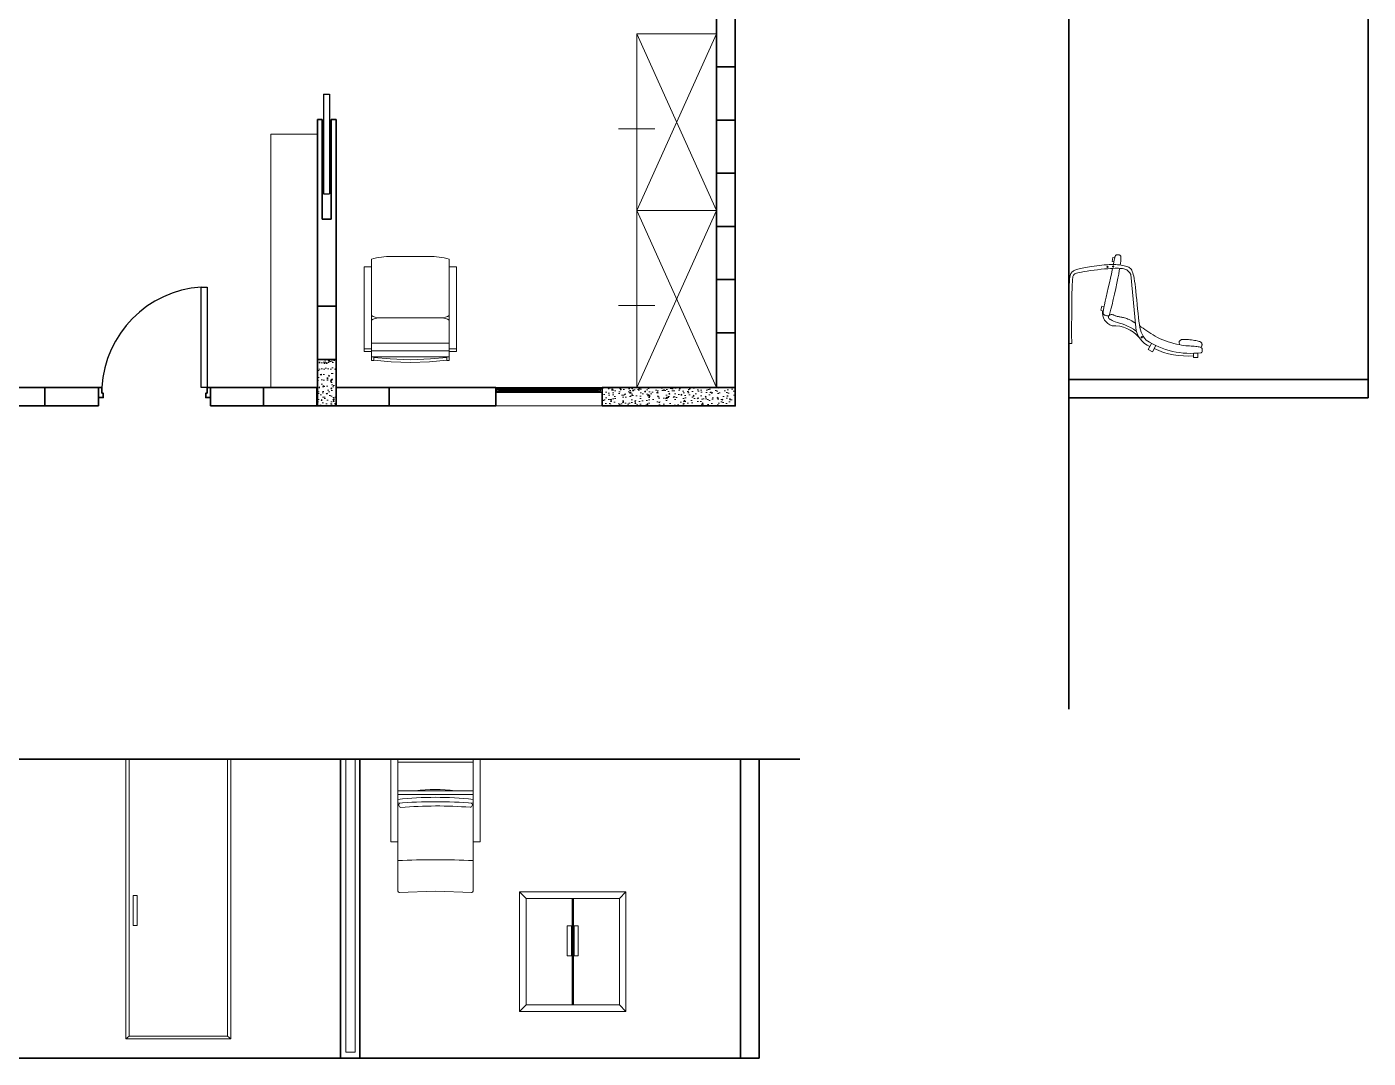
# Model space of a CAD drawing. Header units: inches. Extents: x 140.5 to 186.8, y 19 to 37.2.
# Drawn here: x 149.26 to 159.35, y 18.97 to 26.73 of the extents above; entities that cross this region are included whole.
import ezdxf

# ---------------------------------------------------------------- set-up
doc = ezdxf.new("R2010")
doc.units = ezdxf.units.IN
doc.header["$MEASUREMENT"] = 0
for name, color, linetype, lineweight in [('A-DOOR-FULL', 4, 'Continuous', 25), ('A-ELEV-PATT', 8, 'Continuous', 18), ('A-FLOR-PATT', 8, 'Continuous', 18), ('A-FURN', 8, 'Continuous', 18), ('A-GLAZ-FULL', 4, 'Continuous', 25), ('A-WALL-FULL', 7, 'Continuous', 35), ('costruzioni', 2, 'Continuous', 35)]:
    doc.layers.add(name, color=color, linetype=linetype, lineweight=lineweight)

# ---------------------------------------------------------------- blocks, each defined once
blk = doc.blocks.new('porta scorrevole')
at = {"layer": 'A-DOOR-FULL'}
for p, q in [((113.376, -84.257), (113.376, -85.007)), ((113.376, -84.257), (113.421, -84.257)), ((113.421, -84.257), (113.421, -85.007)), ((113.376, -85.007), (113.421, -85.007))]:
    blk.add_line(p, q, dxfattribs=at)
blk = doc.blocks.new('A$C08E36EE4')
for p, q in [((-27.99, 59.11), (-28.57, 59.11)), ((4.57, 59.11), (5.14, 59.11)), ((-28.57, 55.8), (-11.71, 55.8)), ((5.14, 55.8), (-11.71, 55.8)), ((-25.36, 44.89), (-11.71, 44.89)), ((1.93, 44.89), (-11.71, 44.89)), ((-19.81, 18.25), (-11.55, 18.25)), ((-3.62, 18.25), (-11.88, 18.25))]:
    blk.add_line(p, q)
for points in [[(-27.58, 63.25), (-20.05, 63.87), (-11.71, 64.24)], [(4.15, 63.25), (-3.38, 63.87), (-11.71, 64.24)], [(-28.57, 61.76), (-28.57, 19.4)], [(-11.71, 59.11), (-27.99, 59.11)], [(-27.98, 61.76), (-11.71, 61.76)], [(-27.58, 62.09), (-20.42, 62.69), (-11.71, 63.08)], [(4.15, 62.09), (-3.01, 62.69), (-11.71, 63.08)], [(4.55, 61.76), (-11.71, 61.76)], [(-11.71, 59.11), (4.57, 59.11)], [(5.14, 61.76), (5.14, 19.4)]]:
    blk.add_lwpolyline(points)
for points in [[(-31.71, 22.71), (-28.57, 22.71), (-28.57, 59.44), (-31.71, 59.44)], [(-31.71, 59.44), (-28.57, 59.44), (-28.57, 58.26), (-31.71, 58.26)], [(-28.57, 63.41), (-27.58, 63.41), (-27.58, 61.76), (-28.57, 61.76)], [(5.14, 63.41), (4.15, 63.41), (4.15, 61.76), (5.14, 61.76)], [(8.29, 22.71), (5.14, 22.71), (5.14, 59.44), (8.29, 59.44)], [(8.29, 59.44), (5.14, 59.44), (5.14, 58.26), (8.29, 58.26)]]:
    blk.add_lwpolyline(points, close=True)
for centre, radius, start, end in [((-25.08, 51.44), 6.56, 237.88624, 267.55765), ((-25.08, 38.33), 6.56, 92.44235, 122.11376), ((1.65, 51.44), 6.56, 272.44235, 302.11376), ((1.65, 38.33), 6.56, 57.88624, 87.55765), ((-20.57, 46.26), 28.02, 253.41211, 271.55674), ((-2.86, 46.26), 28.02, 268.44326, 286.58789)]:
    blk.add_arc(centre, radius, start, end)
blk = doc.blocks.new('poltrona frontale')
at = {"layer": 'A-FURN'}
for p, q in [((19.405, 1.59), (19.121, 1.59)), ((19.121, 1.569), (19.405, 1.569)), ((19.405, 1.59), (19.689, 1.59)), ((19.689, 1.569), (19.405, 1.569))]:
    blk.add_line(p, q, dxfattribs=at)
for points in [[(19.121, 1.819), (19.121, 2.561)], [(19.133, 2.571), (19.405, 2.56)], [(19.677, 2.571), (19.405, 2.56)], [(19.689, 1.819), (19.689, 2.561)]]:
    blk.add_lwpolyline(points, dxfattribs=at)
for points in [[(19.069, 2.19), (19.121, 2.19), (19.121, 1.568), (19.069, 1.568)], [(19.741, 2.19), (19.689, 2.19), (19.689, 1.568), (19.741, 1.568)], [(19.689, 1.833), (19.121, 1.833), (19.121, 1.805), (19.689, 1.805)]]:
    blk.add_lwpolyline(points, close=True, dxfattribs=at)
for centre, radius, start, end in [((19.134, 2.558), 0.0136, 84.7605, 167.239), ((19.675, 2.558), 0.0136, 12.761, 95.2395), ((19.4, 7.997), 5.673, 267.1838, 272.9169), ((19.145, 1.912), 0.0173, 91.5896, 233.4658), ((19.395, 5.108), 3.188, 265.491, 274.8472), ((19.663, 1.912), 0.0184, 309.0847, 84.7296), ((19.406, 5.471), 3.583, 265.4461, 269.9874), ((19.405, 4.481), 2.626, 263.7977, 276.2023), ((19.404, 5.471), 3.583, 270.0126, 274.5539), ((19.407, 3.028), 1.232, 263.0099, 276.9901)]:
    blk.add_arc(centre, radius, start, end, dxfattribs=at)
blk = doc.blocks.new('A$C36166433')
for p, q in [((-29.03, 43.37), (-26.14, 44.76)), ((-29.03, 43.37), (-27.91, 41.41)), ((-27.91, 41.41), (-25.19, 42.93)), ((-22.84, 39.78), (-23.74, 40.51)), ((-21.97, 39.18), (-22.84, 39.78)), ((-21.09, 38.68), (-21.97, 39.18)), ((-20.16, 38.28), (-21.09, 38.68)), ((-19.15, 37.95), (-20.16, 38.28)), ((-18.02, 37.68), (-19.15, 37.95)), ((-16.74, 37.45), (-18.02, 37.68)), ((-15.27, 37.24), (-16.74, 37.45)), ((-13.59, 37.04), (-15.27, 37.24)), ((-11.74, 36.83), (-13.59, 37.04)), ((-9.77, 36.63), (-11.74, 36.83)), ((-7.74, 36.44), (-9.77, 36.63)), ((-5.71, 36.24), (-7.74, 36.44)), ((-3.72, 36.05), (-5.71, 36.24)), ((-18.15, 35.77), (5.67, 33.59)), ((-1.83, 35.86), (-3.72, 36.05)), ((-0.1, 35.67), (-1.83, 35.86)), ((1.43, 35.48), (-0.1, 35.67)), ((2.76, 35.3), (1.43, 35.48)), ((3.92, 35.1), (2.76, 35.3)), ((4.91, 34.91), (3.92, 35.1)), ((5.77, 34.7), (4.91, 34.91)), ((5.67, 33.59), (6.41, 33.11)), ((6.49, 34.47), (5.77, 34.7)), ((6.41, 33.11), (6.99, 32.64)), ((7.1, 34.23), (6.49, 34.47)), ((6.99, 32.64), (7.43, 32.2)), ((7.62, 33.97), (7.1, 34.23)), ((7.43, 32.2), (7.76, 31.76)), ((8.06, 33.69), (7.62, 33.97)), ((7.76, 31.76), (7.99, 31.32)), ((7.99, 31.32), (8.15, 30.87)), ((8.43, 33.38), (8.06, 33.69)), ((8.15, 30.87), (8.26, 30.4)), ((8.26, 30.4), (8.34, 29.9)), ((8.73, 33.03), (8.43, 33.38)), ((8.99, 32.65), (8.73, 33.03)), ((9.2, 32.22), (8.99, 32.65)), ((9.38, 31.75), (9.2, 32.22)), ((9.53, 31.22), (9.38, 31.75)), ((9.67, 30.63), (9.53, 31.22)), ((9.8, 29.98), (9.67, 30.63)), ((8.42, 24.46), (8.33, 23.21)), ((8.34, 29.9), (8.41, 29.37)), ((8.41, 29.37), (8.46, 28.78)), ((8.48, 25.56), (8.42, 24.46)), ((8.46, 28.78), (8.5, 28.12)), ((8.51, 26.53), (8.48, 25.56)), ((8.5, 28.12), (8.51, 27.37)), ((8.51, 27.37), (8.51, 26.53)), ((9.91, 29.27), (9.8, 29.98)), ((10.01, 28.51), (9.91, 29.27)), ((10.09, 27.68), (10.01, 28.51)), ((10.15, 26.8), (10.09, 27.68)), ((10.19, 25.87), (10.15, 26.8)), ((10.17, 23.85), (10.19, 24.88)), ((10.19, 24.88), (10.19, 25.87)), ((7.86, 18.69), (7.66, 17.08)), ((8.04, 20.28), (7.86, 18.69)), ((8.2, 21.81), (8.04, 20.28)), ((8.33, 23.21), (8.2, 21.81)), ((9.44, 17.18), (9.6, 18.28)), ((9.6, 18.28), (9.76, 19.4)), ((9.76, 19.4), (9.89, 20.54)), ((9.89, 20.54), (10.01, 21.66)), ((10.01, 21.66), (10.11, 22.77)), ((10.11, 22.77), (10.17, 23.85)), ((7.03, 12.66), (6.83, 11.48)), ((7.24, 14.02), (7.03, 12.66)), ((7.45, 15.51), (7.24, 14.02)), ((7.66, 17.08), (7.45, 15.51)), ((8.49, 11.71), (8.64, 12.46)), ((8.64, 12.46), (8.79, 13.28)), ((8.79, 13.28), (8.94, 14.16)), ((8.94, 14.16), (9.11, 15.11)), ((9.11, 15.11), (9.27, 16.12)), ((9.27, 16.12), (9.44, 17.18)), ((-25.31, 7.07), (-25.31, 5.81)), ((-21.08, 7.01), (-25.31, 7.07)), ((-18.97, 6.93), (-21.08, 7.01)), ((-16.49, 7), (-18.97, 6.93)), ((-13.78, 7.06), (-16.49, 7)), ((-10.94, 7.1), (-13.78, 7.06)), ((-8.08, 7.13), (-10.94, 7.1)), ((-5.34, 7.17), (-8.08, 7.13)), ((-2.81, 7.2), (-5.34, 7.17)), ((-0.62, 7.25), (-2.81, 7.2)), ((1.15, 7.31), (-0.62, 7.25)), ((0.9, 5.93), (2.41, 6.04)), ((2.52, 7.38), (1.15, 7.31)), ((2.41, 6.04), (3.59, 6.15)), ((3.55, 7.45), (2.52, 7.38)), ((4.29, 7.54), (3.55, 7.45)), ((3.59, 6.15), (4.51, 6.28)), ((4.81, 7.64), (4.29, 7.54)), ((4.51, 6.28), (5.21, 6.42)), ((5.15, 7.74), (4.81, 7.64)), ((5.38, 7.85), (5.15, 7.74)), ((5.21, 6.42), (5.74, 6.58)), ((5.54, 7.97), (5.38, 7.85)), ((5.69, 8.09), (5.54, 7.97)), ((5.84, 8.25), (5.69, 8.09)), ((5.74, 6.58), (6.13, 6.74)), ((5.99, 8.47), (5.84, 8.25)), ((6.14, 8.78), (5.99, 8.47)), ((6.13, 6.74), (6.44, 6.92)), ((6.3, 9.2), (6.14, 8.78)), ((6.46, 9.78), (6.3, 9.2)), ((6.44, 6.92), (6.7, 7.12)), ((6.64, 10.53), (6.46, 9.78)), ((6.83, 11.48), (6.64, 10.53)), ((6.7, 7.12), (6.94, 7.33)), ((6.94, 7.33), (7.14, 7.56)), ((7.14, 7.56), (7.33, 7.83)), ((7.33, 7.83), (7.49, 8.13)), ((7.49, 8.13), (7.64, 8.47)), ((7.64, 8.47), (7.78, 8.87)), ((7.78, 8.87), (7.92, 9.31)), ((7.92, 9.31), (8.06, 9.82)), ((8.06, 9.82), (8.2, 10.39)), ((8.2, 10.39), (8.34, 11.02)), ((8.34, 11.02), (8.49, 11.71)), ((-25.31, 5.81), (-21.21, 5.79)), ((-21.21, 5.79), (-19.16, 5.72)), ((-19.16, 5.72), (-16.75, 5.67)), ((-16.75, 5.67), (-14.09, 5.65)), ((-14.09, 5.65), (-11.3, 5.65)), ((-11.3, 5.65), (-8.49, 5.67)), ((-8.49, 5.67), (-5.75, 5.71)), ((-5.75, 5.71), (-3.21, 5.77)), ((-3.21, 5.77), (-0.96, 5.84)), ((-0.96, 5.84), (0.9, 5.93))]:
    blk.add_line(p, q)
for points in [[(-29.55, 63.65), (-29.55, 63.65), (-31.53, 63.65), (-31.53, 61.68), (-29.68, 61.68)], [(-28.85, 65.62), (-27.47, 65.59)], [(-27.47, 65.59), (-27.34, 65.48), (-27.2, 65.28), (-27.07, 65.01), (-26.95, 64.66), (-26.83, 64.25), (-26.73, 63.78), (-26.64, 63.26), (-26.56, 62.69), (-26.51, 62.08), (-26.47, 61.43), (-26.43, 60.72), (-26.38, 59.97), (-26.32, 59.15), (-26.24, 58.27), (-26.12, 57.33), (-25.97, 56.3), (-25.76, 55.21), (-25.51, 54.05), (-25.21, 52.84), (-24.87, 51.61), (-24.49, 50.37), (-24.06, 49.13), (-23.6, 47.92), (-23.1, 46.75), (-22.57, 45.63), (-22, 44.56), (-21.42, 43.54), (-20.82, 42.57), (-20.22, 41.64), (-19.62, 40.75), (-19.02, 39.9), (-18.44, 39.07), (-17.88, 38.28), (-17.39, 37.57)], [(-25.83, 55.55), (-25.48, 55.37), (-25.16, 55.28), (-24.87, 55.25), (-24.61, 55.27), (-24.37, 55.35), (-24.17, 55.46), (-23.99, 55.6), (-23.84, 55.76), (-23.71, 55.94), (-23.61, 56.14), (-23.53, 56.37), (-23.47, 56.63), (-23.43, 56.95), (-23.42, 57.31), (-23.42, 57.74), (-23.44, 58.24), (-23.48, 58.82), (-23.53, 59.46), (-23.6, 60.13), (-23.67, 60.82), (-23.76, 61.51), (-23.86, 62.18), (-23.96, 62.79), (-24.07, 63.35), (-24.18, 63.82), (-24.3, 64.21), (-24.42, 64.53), (-24.56, 64.79), (-24.7, 65), (-24.85, 65.16), (-25.01, 65.29), (-25.18, 65.39), (-25.37, 65.47), (-25.57, 65.52), (-25.78, 65.55), (-26.01, 65.53), (-26.25, 65.47), (-26.51, 65.36), (-26.77, 65.19), (-27.05, 64.95)], [(-26.68, 63.51), (-26.68, 63.52)], [(-16.05, 35.58), (-15.91, 35.36), (-15.5, 34.69), (-15.13, 34.06), (-14.81, 33.45), (-14.53, 32.87), (-14.29, 32.31), (-14.09, 31.78), (-13.92, 31.28), (-13.78, 30.79), (-13.66, 30.34), (-13.56, 29.9), (-13.47, 29.49), (-13.4, 29.1), (-13.33, 28.73), (-13.27, 28.38), (-13.2, 28.05), (-13.14, 27.73), (-13.07, 27.43), (-12.99, 27.13), (-12.89, 26.85), (-12.79, 26.57), (-12.67, 26.3), (-12.56, 26.04), (-12.45, 25.78), (-12.36, 25.53), (-12.3, 25.28), (-12.26, 25.03), (-12.27, 24.78), (-12.32, 24.54), (-12.41, 24.31), (-12.54, 24.09), (-12.7, 23.9), (-12.88, 23.75), (-13.08, 23.63), (-13.3, 23.57), (-13.52, 23.56), (-13.74, 23.62), (-13.97, 23.76), (-14.2, 23.98), (-14.44, 24.29), (-14.68, 24.7), (-14.94, 25.23), (-15.2, 25.87), (-15.48, 26.64), (-15.77, 27.54), (-16.09, 28.56), (-16.47, 29.69), (-16.92, 30.9), (-17.46, 32.17), (-18.1, 33.5), (-18.87, 34.85), (-19.68, 36.05)], [(8.47, 25.41), (7.72, 25.24), (5.98, 24.86), (4.02, 24.42), (1.93, 23.95), (-0.22, 23.47), (-2.35, 22.99), (-4.39, 22.54), (-6.25, 22.14), (-7.85, 21.79), (-9.15, 21.53), (-10.15, 21.35), (-10.91, 21.23), (-11.46, 21.19), (-11.84, 21.21), (-12.1, 21.28), (-12.26, 21.41), (-12.39, 21.58), (-12.49, 21.79), (-12.59, 22.04), (-12.68, 22.31), (-12.75, 22.6), (-12.8, 22.9), (-12.82, 23.21), (-12.82, 23.52), (-12.78, 23.81)], [(-12.78, 23.81), (-11.59, 24.21), (-9.91, 24.68), (-7.86, 25.19), (-5.54, 25.74), (-3.09, 26.29), (-0.6, 26.83), (1.8, 27.33), (4, 27.77), (5.9, 28.14), (7.5, 28.43), (8.47, 28.6)], [(9.97, 28.84), (9.97, 28.84), (10.88, 28.97), (11.63, 29.06), (12.23, 29.11), (12.71, 29.14), (13.11, 29.16), (13.44, 29.15), (13.7, 29.13), (13.9, 29.09), (14.06, 29.03), (14.18, 28.95), (14.27, 28.86), (14.34, 28.75), (14.39, 28.62), (14.44, 28.47), (14.48, 28.32), (14.51, 28.15), (14.53, 27.99), (14.54, 27.82), (14.55, 27.65), (14.55, 27.5), (14.55, 27.35), (14.53, 27.22), (14.5, 27.09), (14.44, 26.97), (14.36, 26.86), (14.24, 26.76), (14.07, 26.66), (13.86, 26.58), (13.59, 26.49), (13.24, 26.4), (12.78, 26.3), (12.17, 26.18), (11.39, 26.02), (10.41, 25.82), (10.19, 25.77)], [(11.37, 26.01), (11.51, 25.16), (13.38, 25.51), (13.24, 26.4)], [(-10.35, 20.13), (-10.69, 21.27)], [(-10.35, 20.13), (-8.44, 20.64), (-8.69, 21.62)]]:
    blk.add_lwpolyline(points)
for centre in [(-22.46, 38.47), (9.31, 25.65), (9.22, 23.13)]:
    blk.add_circle(centre, 0.295)
for centre, radius, start, end in [((3.52, 58.9), 34.43, 175.36475, 205.49716), ((6.1, 60.32), 35.8, 172.32244, 213.57564), ((-28.88, 65.12), 0.502, 86.39233, 181.37901), ((-17.18, 45.83), 10.09, 201.35383, 264.8456), ((-31.94, 26.06), 14.65, 356.73665, 49.62586), ((-11.46, 27.01), 6.12, 196.91367, 278.10801)]:
    blk.add_arc(centre, radius, start, end)

msp = doc.modelspace()

# ---------------------------------------------------------------- hatches: boundary and pattern name
at = {"layer": 'A-FLOR-PATT'}
h = msp.add_hatch(dxfattribs=at)
h.set_pattern_fill('AR-CONC', color=256, scale=0.0005, style=0)
h.set_pattern_definition([(50, (184.85213, 107.27678), (0.091092334, -0.00796954), [0.009525, -0.104775]), (355, (184.85213, 107.27678), (-0.01762141, 0.09552832), [0.00762, -0.08382]), (100.451, (184.85972, 107.27612), (0.07347125, 0.08755834), [0.008095, -0.089045]), (46.1842, (184.85213, 107.30218), (0.13553952, -0.02102116), [0.0142875, -0.1571625]), (96.6356, (184.86343, 107.30043), (0.11870212, 0.12371278), [0.0121425, -0.1335675]), (351.184, (184.85213, 107.30218), (0.1187023, 0.12371256), [0.01143, -0.12573]), (21, (184.86483, 107.29583), (0.07580744, -0.05113276), [0.009525, -0.104775]), (326, (184.86483, 107.29583), (0.03090101, 0.09209398), [0.00762, -0.08382]), (71.4514, (184.87115, 107.29157), (0.106708245, 0.04096143), [0.008095, -0.089045]), (37.5, (184.852132, 107.27678), (0.001544302, 0.04227752), [0, -0.082804, 0, -0.08509, 0, -0.0841375]), (7.5, (184.85213, 107.27678), (0.033409831, 0.050090287), [0, -0.048514, 0, -0.080899, 0, -0.0320675]), (327.5, (184.82381, 107.27678), (0.067795298, -0.002864372), [0, -0.03175, 0, -0.09906, 0, -0.131445]), (317.5, (184.81111, 107.27678), (0.07406459, 0.012713246), [0, -0.041275, 0, -0.065786, 0, -0.093345])])
h.paths.add_polyline_path([(151.588, 24.226), (151.448, 24.226), (151.448, 23.876), (151.588, 23.876)])
for points in [[(152.804, 23.98), (152.804, 23.982), (152.79, 23.982), (152.79, 24.003), (152.804, 24.003), (152.804, 24.006), (152.788, 24.006), (152.788, 23.98)], [(153.571, 23.98), (153.571, 23.982), (153.585, 23.982), (153.585, 24.003), (153.571, 24.003), (153.571, 24.006), (153.588, 24.006), (153.588, 23.98)]]:
    msp.add_hatch(color=256, dxfattribs=at).paths.add_polyline_path(points)
h = msp.add_hatch(dxfattribs=at)
h.set_pattern_fill('AR-CONC', color=256, scale=0.0005, style=0)
h.set_pattern_definition([(50, (187.05213, 111.02678), (0.091092334, -0.00796954), [0.009525, -0.104775]), (355, (187.05213, 111.02678), (-0.01762141, 0.09552832), [0.00762, -0.08382]), (100.451, (187.05972, 111.02612), (0.07347125, 0.08755834), [0.008095, -0.089045]), (46.1842, (187.05213, 111.05218), (0.13553952, -0.02102116), [0.0142875, -0.1571625]), (96.6356, (187.06343, 111.05043), (0.11870212, 0.12371278), [0.0121425, -0.1335675]), (351.184, (187.05213, 111.05218), (0.1187023, 0.12371256), [0.01143, -0.12573]), (21, (187.06483, 111.04583), (0.07580744, -0.05113276), [0.009525, -0.104775]), (326, (187.06483, 111.04583), (0.03090101, 0.09209398), [0.00762, -0.08382]), (71.4514, (187.07115, 111.04157), (0.106708245, 0.04096143), [0.008095, -0.089045]), (37.5, (187.052132, 111.02678), (0.001544302, 0.04227752), [0, -0.082804, 0, -0.08509, 0, -0.0841375]), (7.5, (187.05213, 111.02678), (0.033409831, 0.050090287), [0, -0.048514, 0, -0.080899, 0, -0.0320675]), (327.5, (187.02381, 111.02678), (0.067795298, -0.002864372), [0, -0.03175, 0, -0.09906, 0, -0.131445]), (317.5, (187.01111, 111.02678), (0.07406459, 0.012713246), [0, -0.041275, 0, -0.065786, 0, -0.093345])])
h.paths.add_polyline_path([(153.588, 24.016), (153.588, 23.876), (154.588, 23.876), (154.588, 24.016)])

# ---------------------------------------------------------------- linework, layer by layer
at = {"layer": 'A-DOOR-FULL'}
msp.add_lwpolyline([(150.618, 24.77), (150.618, 24.016), (150.573, 24.016), (150.573, 24.77)], close=True, dxfattribs=at)
msp.add_arc((150.625, 23.973), 0.798, 93.7537, 176.9067, dxfattribs=at)
at = {"layer": 'A-ELEV-PATT'}
for p, q in [((150.007, 19.116), (150.007, 21.22)), ((150.032, 19.136), (150.032, 21.22)), ((150.771, 19.136), (150.771, 21.22)), ((150.797, 19.116), (150.797, 21.22)), ((150.062, 20.193), (150.062, 19.967)), ((150.093, 19.967), (150.093, 20.193)), ((150.062, 19.967), (150.093, 19.967)), ((153.326, 19.739), (153.326, 19.965)), ((153.357, 19.965), (153.357, 19.739)), ((153.377, 19.965), (153.377, 19.739)), ((153.407, 19.739), (153.407, 19.965)), ((153.357, 19.739), (153.326, 19.739)), ((153.377, 19.739), (153.407, 19.739)), ((150.797, 19.116), (150.007, 19.116)), ((150.771, 19.136), (150.032, 19.136))]:
    msp.add_line(p, q, dxfattribs=at)
at = {"layer": 'A-FURN'}
for p, q in [((154.448, 26.676), (153.848, 26.676)), ((153.848, 26.676), (153.848, 25.346)), ((154.448, 26.676), (153.848, 25.346)), ((153.848, 26.676), (154.448, 25.346)), ((154.448, 25.346), (154.448, 26.676)), ((151.098, 25.921), (151.098, 24.016)), ((151.448, 25.921), (151.098, 25.921)), ((151.448, 24.016), (151.448, 25.921)), ((153.985, 25.961), (153.71, 25.961)), ((154.448, 25.346), (153.848, 25.346)), ((153.848, 25.346), (153.848, 24.016)), ((154.448, 25.346), (153.848, 24.016)), ((153.848, 25.346), (154.448, 24.016)), ((154.448, 24.016), (154.448, 25.346)), ((153.985, 24.631), (153.71, 24.631)), ((151.098, 24.016), (151.448, 24.016)), ((152.788, 24.016), (153.588, 24.016)), ((153.848, 24.016), (154.448, 24.016)), ((152.788, 23.876), (153.588, 23.876)), ((151.662, 21.22), (151.662, 19.016)), ((151.731, 19.016), (151.731, 21.22)), ((150.062, 20.193), (150.093, 20.193)), ((153.767, 20.22), (152.967, 20.22)), ((152.967, 20.22), (152.967, 19.32)), ((152.967, 20.22), (153.017, 20.17)), ((153.017, 19.37), (153.017, 20.17)), ((153.017, 20.17), (153.717, 20.17)), ((153.362, 19.37), (153.362, 20.17)), ((153.367, 19.37), (153.367, 20.17)), ((153.372, 19.37), (153.372, 20.17)), ((153.767, 20.22), (153.717, 20.22)), ((153.767, 20.22), (153.717, 20.17)), ((153.717, 20.17), (153.717, 19.37)), ((153.767, 19.32), (153.767, 20.22)), ((153.357, 19.965), (153.326, 19.965)), ((153.377, 19.965), (153.407, 19.965)), ((153.017, 19.37), (152.967, 19.32)), ((153.717, 19.37), (153.017, 19.37)), ((153.362, 19.37), (153.367, 19.37)), ((153.367, 19.37), (153.372, 19.37)), ((153.717, 19.37), (153.767, 19.32)), ((152.967, 19.32), (153.767, 19.32)), ((150.032, 19.136), (150.007, 19.116)), ((150.771, 19.136), (150.797, 19.116)), ((151.662, 19.016), (151.731, 19.016))]:
    msp.add_line(p, q, dxfattribs=at)
msp.add_lwpolyline([(153.848, 25.346), (154.448, 25.346)], dxfattribs=at)
at = {"layer": 'A-GLAZ-FULL'}
for p, q in [((152.788, 24.006), (153.588, 24.006)), ((152.804, 24.006), (152.788, 24.006)), ((152.79, 23.982), (152.79, 24.003)), ((152.794, 23.999), (152.823, 23.999)), ((152.794, 23.986), (152.794, 23.999)), ((153.588, 24.006), (152.804, 24.006)), ((152.804, 24.003), (152.804, 24.006)), ((152.823, 23.995), (152.823, 23.999)), ((153.575, 23.999), (153.546, 23.999)), ((153.546, 23.995), (153.546, 23.999)), ((153.575, 23.986), (153.575, 23.999)), ((153.588, 24.006), (153.588, 23.98)), ((152.788, 23.98), (153.588, 23.98)), ((152.804, 23.982), (152.79, 23.982)), ((152.794, 23.986), (152.823, 23.986)), ((152.804, 23.98), (152.804, 23.982)), ((152.813, 23.995), (153.556, 23.995)), ((152.813, 23.99), (152.813, 23.995)), ((152.813, 23.99), (153.556, 23.99)), ((152.823, 23.986), (152.823, 23.99)), ((153.546, 23.986), (153.546, 23.99)), ((153.575, 23.986), (153.546, 23.986)), ((153.556, 23.995), (153.556, 23.99))]:
    msp.add_line(p, q, dxfattribs=at)
at = {"layer": 'A-WALL-FULL'}
for p, q in [((157.096, 33.567), (157.096, 21.596)), ((159.346, 23.936), (159.346, 29.981)), ((154.448, 26.426), (154.448, 26.826)), ((154.588, 26.826), (154.588, 26.426)), ((154.588, 26.426), (154.448, 26.426)), ((154.448, 26.426), (154.588, 26.426)), ((154.448, 26.026), (154.448, 26.426)), ((154.588, 26.426), (154.588, 26.026)), ((151.448, 25.556), (151.448, 26.03)), ((151.483, 26.03), (151.448, 26.03)), ((151.483, 26.03), (151.483, 25.28)), ((151.588, 26.03), (151.552, 26.03)), ((151.552, 26.03), (151.552, 25.28)), ((151.588, 25.556), (151.588, 26.03)), ((154.588, 26.026), (154.448, 26.026)), ((154.448, 26.026), (154.588, 26.026)), ((154.448, 25.626), (154.448, 26.026)), ((154.588, 26.026), (154.588, 25.626)), ((154.588, 25.626), (154.448, 25.626)), ((154.448, 25.626), (154.588, 25.626)), ((154.448, 25.226), (154.448, 25.626)), ((154.588, 25.626), (154.588, 25.226)), ((151.448, 25.356), (151.448, 25.556)), ((151.588, 25.556), (151.588, 25.356)), ((151.448, 24.626), (151.448, 25.356)), ((151.588, 25.356), (151.588, 24.626)), ((151.483, 25.28), (151.552, 25.28)), ((151.538, 25.28), (151.498, 25.28)), ((154.448, 25.226), (154.588, 25.226)), ((154.448, 24.826), (154.448, 25.226)), ((154.588, 25.226), (154.448, 25.226)), ((154.588, 25.226), (154.588, 24.826)), ((154.588, 24.826), (154.448, 24.826)), ((154.448, 24.826), (154.588, 24.826)), ((154.448, 24.426), (154.448, 24.826)), ((154.588, 24.826), (154.588, 24.426)), ((151.588, 24.626), (151.448, 24.626)), ((151.448, 24.626), (151.588, 24.626)), ((151.448, 24.226), (151.448, 24.626)), ((151.448, 24.626), (151.588, 24.626)), ((151.588, 24.626), (151.448, 24.626)), ((151.588, 24.626), (151.588, 24.226)), ((154.448, 24.426), (154.588, 24.426)), ((154.448, 24.016), (154.448, 24.426)), ((154.588, 24.426), (154.448, 24.426)), ((154.588, 24.426), (154.588, 24.016)), ((151.588, 24.226), (151.448, 24.226)), ((148.993, 24.016), (149.398, 24.016)), ((149.398, 24.016), (149.398, 23.876)), ((149.398, 24.016), (149.803, 24.016)), ((149.398, 23.876), (149.398, 24.016)), ((149.803, 24.016), (149.803, 23.876)), ((151.043, 24.016), (150.643, 24.016)), ((150.643, 24.016), (150.643, 23.876)), ((151.043, 23.876), (151.043, 24.016)), ((151.443, 24.016), (151.043, 24.016)), ((151.043, 24.016), (151.043, 23.876)), ((151.443, 23.876), (151.443, 24.016)), ((151.988, 24.016), (151.588, 24.016)), ((151.988, 24.016), (151.988, 23.876)), ((152.788, 24.016), (151.988, 24.016)), ((152.788, 24.016), (152.788, 23.876)), ((153.588, 24.016), (153.588, 23.876)), ((154.588, 24.016), (154.448, 24.016)), ((157.096, 24.076), (159.346, 24.076)), ((157.096, 23.936), (159.346, 23.936)), ((149.398, 23.876), (148.993, 23.876)), ((149.803, 23.876), (149.398, 23.876)), ((150.643, 23.876), (151.043, 23.876)), ((151.043, 23.876), (151.443, 23.876)), ((151.988, 23.876), (151.588, 23.876)), ((152.788, 23.876), (151.988, 23.876)), ((155.075, 21.22), (141.378, 21.22)), ((151.622, 21.22), (151.622, 18.97)), ((151.767, 21.22), (151.767, 18.97)), ((154.627, 21.22), (154.627, 18.97)), ((154.767, 21.22), (154.767, 18.97)), ((154.767, 18.97), (145.627, 18.97))]:
    msp.add_line(p, q, dxfattribs=at)
for points in [[(151.448, 24.226), (151.588, 24.226), (151.588, 23.876), (151.448, 23.876)], [(153.588, 24.016), (154.588, 24.016), (154.588, 23.876), (153.588, 23.876)]]:
    msp.add_lwpolyline(points, close=True, dxfattribs=at)
for points in [[(149.803, 23.971), (149.803, 23.971), (149.803, 24.016), (149.828, 24.016), (149.828, 23.971)], [(150.643, 23.971), (150.643, 23.971), (150.643, 24.016), (150.618, 24.016), (150.618, 23.971)], [(149.828, 23.971), (149.838, 23.971), (149.838, 23.939), (149.803, 23.939), (149.803, 23.971)], [(150.618, 23.971), (150.608, 23.971), (150.608, 23.939), (150.643, 23.939), (150.643, 23.971)], [(154.448, 23.876), (154.588, 23.876)]]:
    msp.add_lwpolyline(points, dxfattribs=at)

# ---------------------------------------------------------------- block references
at = {"layer": 'A-FURN'}
for name, p, xscale, yscale, zscale, rotation in [('A$C36166433', (156.999, 24.769), -0.01675535178295548, 0.01675535178295548, 0.01675535178295548, 270), ('A$C08E36EE4', (152.349, 25.316), -0.01733570547759881, 0.01733570547759881, 0.01733570547759881, 180)]:
    msp.add_blockref(name, p, dxfattribs=dict(at, xscale=xscale, yscale=yscale, zscale=zscale, rotation=rotation))
at = {"layer": 'A-WALL-FULL'}
msp.add_blockref('porta scorrevole', (38.118, 110.479), dxfattribs=at)
at = {"layer": 'costruzioni', "rotation": 180}
msp.add_blockref('poltrona frontale', (171.74, 22.787), dxfattribs=at)

doc.saveas('drawing.dxf')
